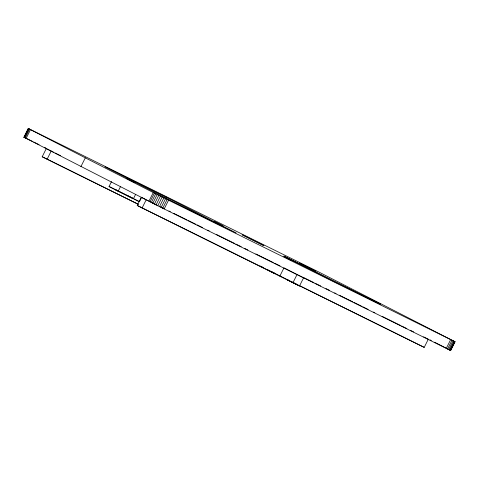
<?xml version="1.0" encoding="UTF-8"?>
<svg xmlns="http://www.w3.org/2000/svg" width="479" height="479" viewBox="0 0 479 479"><rect width="100%" height="100%" fill="white"/><g stroke="black" fill="none" stroke-linecap="round" stroke-linejoin="round"><path stroke-width="0.72" d="M23.95 137.233L28.327 128.492L28.824 128.707L319.517 272.371L455.05 341.766L450.673 350.508L450.176 350.293L159.483 206.629L23.95 137.233L32.368 141.347M24.064 137.275L28.441 128.534M24.106 137.329L28.327 128.492M24.525 137.551L28.902 128.809L28.483 128.588M25.201 137.904L29.578 129.162L28.902 128.809M26.117 138.371L30.494 129.635M138.048 204.216L42.2 156.753L46.301 148.562L53.876 152.394M47.098 159.268L51.199 151.071M80.927 166.584L85.304 157.842L29.578 129.162M141.592 197.414L139.437 201.713L109.05 186.529L111.511 181.613M118.193 191.217L120.654 186.301M133.384 198.809L135.539 194.504M142.113 207.952L137.216 205.443L141.317 197.252L146.215 199.761L142.113 207.952L299.507 285.981L303.614 277.784L297.698 274.862M148.879 201.288L153.262 192.546M150.011 201.863L154.388 193.121L85.304 157.842M151.328 202.533L155.705 193.791L154.388 193.121M152.801 203.276L157.178 194.534L155.705 193.791M154.394 204.078L158.771 195.336L157.178 194.534M156.064 204.922L160.441 196.18L158.771 195.336M157.777 205.778L162.153 197.037L455.05 341.766M159.483 206.629L163.86 197.893M161.148 207.461L165.524 198.719M165.746 198.438L166.369 197.192L105.045 166.884L174.763 202.611L236.087 232.92L166.369 197.192M162.722 208.245L167.099 199.504M164.171 208.964L168.548 200.222M279.88 276.042L283.981 267.845L297.04 274.539L292.938 282.736M299.507 285.981L287.101 279.622L424.214 347.377L428.316 339.18L423.64 336.869M446.278 348.383L450.655 339.641M447.566 349.017L451.942 340.282M448.667 349.556L453.044 340.814M449.541 349.987L453.918 341.246M450.176 350.293L454.559 341.551M450.559 350.466L454.894 341.671M109.05 186.529L132.905 198.366M118.277 191.085L115.313 189.66L133.168 198.587L127.797 195.833M33.704 142.006L39.068 144.658M44.427 147.304L45.768 147.969M55.217 153.052L60.564 155.699M146.885 200.09L148.221 200.749M149.562 201.414L156.914 205.048M160.261 206.7L163.602 208.353M168.955 210.999L170.29 211.658M173.637 213.311L187.008 219.921M188.349 220.579L195.701 224.22M197.043 224.879L202.389 227.525M207.742 230.165L209.078 230.83M216.436 234.465L234.494 243.386M235.83 244.051L241.182 246.691M244.524 248.344L247.871 249.996M255.894 253.966L273.281 262.558M274.617 263.216L279.97 265.863M303.925 277.706L313.961 282.664M315.296 283.323L320.649 285.969M325.995 288.609L329.342 290.262M334.689 292.909L336.03 293.567M339.371 295.22L352.748 301.83M354.083 302.494L361.441 306.129M362.777 306.788L368.129 309.434M373.482 312.08L374.817 312.739M382.176 316.374L400.228 325.301M401.57 325.959L406.916 328.606M410.264 330.259L413.605 331.911M42.2 156.753L138.503 204.347M137.216 205.443L274.982 273.533L267.031 269.455M289.573 280.748L270.964 271.353M290.915 281.407L296.262 284.053M299.609 285.706L424.214 347.377M287.873 258.307L284.059 256.433L292.723 260.774L288.891 258.894M160.441 196.18L162.153 197.037M134.21 199.036L139.437 201.713M260.402 266.061L263.713 267.761M430.016 339.851L431.339 340.533M434.639 342.228L450.673 350.508M126.755 178.296L135.419 182.637L126.755 178.296M214.364 221.591L223.034 225.932L214.364 221.591M242.176 234.734L263.839 245.583L242.176 234.734M299.632 263.151L315.883 271.288L299.632 263.151M371.668 299.728L380.332 304.069L371.668 299.728M283.945 256.103L333.318 281.185L376.332 302.201L283.945 256.103"/></g></svg>
